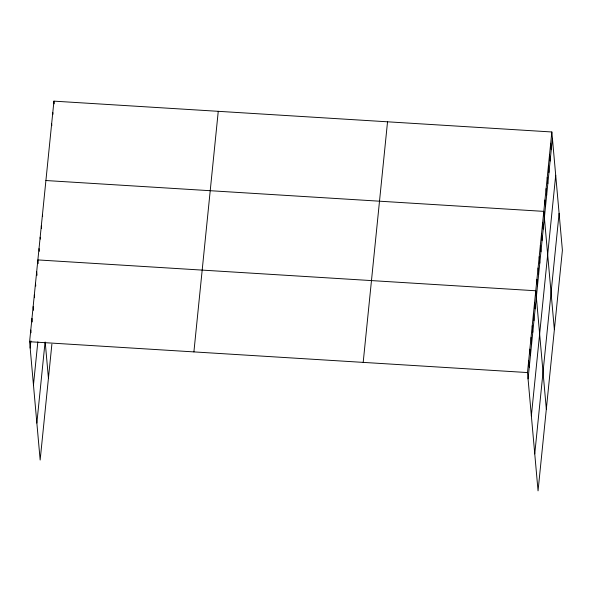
<?xml version="1.0" encoding="UTF-8"?>
<svg xmlns="http://www.w3.org/2000/svg" width="592" height="592" viewBox="0 0 592 592"><rect width="100%" height="100%" fill="white"/><g stroke="black" fill="none" stroke-linecap="round" stroke-linejoin="round"><path stroke-width="0.89" d="M51.881 344.196L40.16 460.021L29.6 341.725L53.946 101.143L551.84 131.979L562.4 250.275L538.054 490.857L527.494 372.56L551.84 131.979M30.162 348.066L30.895 340.874M33.463 385.007L37.829 341.865M36.859 423.073L45.051 342.176M193.902 351.9L218.256 111.318M363.192 362.385L387.538 121.804M528.064 378.91L552.41 138.321M531.357 415.85L555.703 175.269M534.754 453.916L559.1 213.335M45.91 180.53L543.811 211.374L554.364 329.67M29.6 341.725L527.494 372.56M550.693 143.323L551.263 149.665M549.546 154.667L550.116 161.009M548.399 166.004L548.962 172.346M547.252 177.348L547.815 183.69M546.105 188.693L546.668 195.034M544.958 200.029L545.521 206.371M542.657 222.718L543.227 229.06M541.51 234.055L542.08 240.396M540.363 245.399L540.933 251.741M539.216 256.743L539.786 263.085M538.069 268.08L538.631 274.422M536.922 279.424L537.484 285.766M546.327 409.065L535.775 290.768L37.881 259.925L38.199 263.551M534.591 302.453L535.153 308.795M533.407 314.137L533.977 320.479M532.223 325.822L532.793 332.164M531.046 337.507L531.609 343.848M529.862 349.191L530.425 355.533M528.678 360.876L529.241 367.218M53.946 101.143L54.19 103.859M52.799 112.48L52.962 114.293M51.652 123.824L51.815 125.637M42.469 214.556L42.631 216.369M41.322 225.9L41.566 228.616M40.175 237.244L40.337 239.057M39.028 248.581L39.272 251.304M45.214 342.154L48.433 378.221M36.697 271.61L37.022 275.236M35.513 283.294L35.757 286.017M34.329 294.979L34.573 297.702M33.145 306.663L33.47 310.289M31.968 318.355L32.286 321.974M30.784 330.04L31.028 332.756"/></g></svg>
